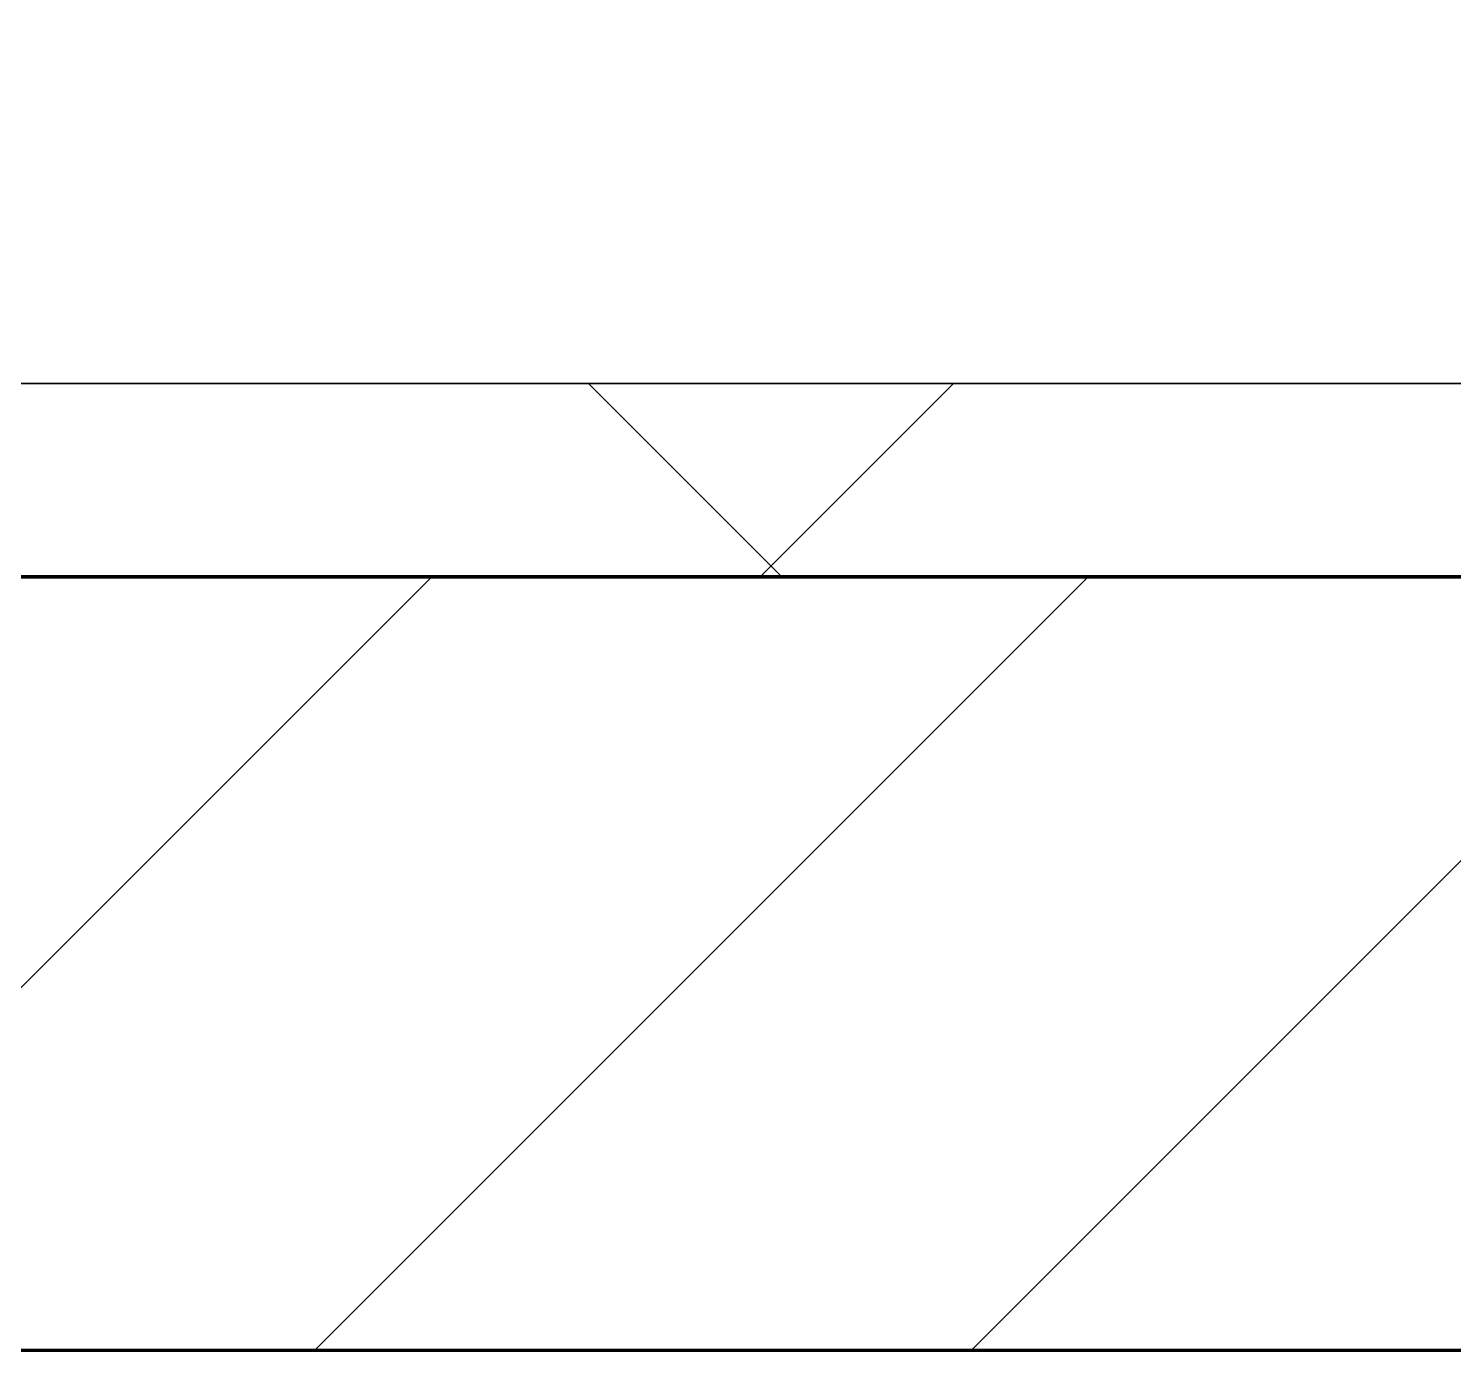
# Model space of a CAD drawing. Header units: millimetres. Extents: x -794334 to -714814, y -17806 to 22403.
# Drawn here: x -777443.5 to -777075.1, y -4021 to -3679.2 of the extents above; entities that cross this region are included whole.
import ezdxf
from ezdxf.xclip import XClip

# ---------------------------------------------------------------- set-up
doc = ezdxf.new("R2010")
doc.units = ezdxf.units.MM
doc.header["$XCLIPFRAME"] = 0
for name, color, linetype, lineweight in [('A-GLAZ-CURT', 2, 'Continuous', 9), ('A-WALL', 5, 'Continuous', 35), ('A-WALL-FNSH', 2, 'Continuous', 35), ('A-WALL-PATT', 1, 'Continuous', 35), ('WALL-E', 2, 'Continuous', 35)]:
    doc.layers.add(name, color=color, linetype=linetype, lineweight=lineweight)
doc.layers.add('A11_ALU.SOLID SHEET', color=2, linetype='Continuous')

# ---------------------------------------------------------------- blocks, each defined once
blk = doc.blocks.new('PPLS-PP19_Custom Tile Pattern - Custom Tile Pattern-V59-4252-01 ENLARGED CONCOURSE LEVEL - REFLECTED CEILING PLAN - SHEET 3')
at = {"layer": 'A-GLAZ-CURT'}
for p, q in [((-300, 0), (300, 0)), ((300, 0), (-300, 0)), ((230.06, 0), (300, 0)), ((-300, -50), (300, -50)), ((300, -50), (-300, -50))]:
    blk.add_line(p, q, dxfattribs=at)
for points, knots in [([(300, 0), (286.53, 0), (254.22, 0), (207.11, 0), (177.41, 0), (159.34, 0), (158.33, 0), (158.3, 0)], [-285.253232, -285.253232, -285.253232, -285.253232, -244.693688, -187.987675, -143.776725, -129.632772, -123.352749, -123.352749, -123.352749, -123.352749]), ([(247.1, 0), (246.76, 0), (245.04, 0), (238.34, 0), (226.56, 0), (221.1, 0), (200.27, 0), (182.99, 0), (174.27, 0), (169.67, 0), (168.99, 0)], [-9649.085549, -9649.085549, -9649.085549, -9649.085549, -9581.591397, -9406.094246, -9221.510254, -9016.44624, -8717.832359, -8253.978395, -8152.463617, -8069.855175, -8069.855175, -8069.855175, -8069.855175]), ([(171.51, 0), (176.48, 0), (193.23, 0), (201.73, 0), (208.81, 0), (213.9, 0), (241.96, 0), (266.73, 0), (281.71, 0), (291.71, 0), (296.52, 0), (297.86, 0), (298.09, 0)], [-7971.819559, -7971.819559, -7971.819559, -7971.819559, -7784.112253, -7606.717214, -7289.299508, -7042.621073, -6582.165592, -6068.460911, -5766.029927, -5566.724884, -5280.360606, -5199.253518, -5199.253518, -5199.253518, -5199.253518]), ([(228.55, 0), (234.5, 0), (242.88, 0), (246.54, 0), (246.96, 0)], [-10388.509605, -10388.509605, -10388.509605, -10388.509605, -9925.173265, -9834.877357, -9834.877357, -9834.877357, -9834.877357]), ([(300, 0), (288.22, 0), (263.26, 0), (238.68, 0), (229.43, 0)], [-12528.858583, -12528.858583, -12528.858583, -12528.858583, -11905.454923, -11228.315922, -11228.315922, -11228.315922, -11228.315922]), ([(284.76, 0), (284.76, 0), (285.09, 0), (287.47, 0), (293.59, 0), (297.76, 0), (300, 0)], [-4110.630118, -4110.630118, -4110.630118, -4110.630118, -4053.389046, -3959.664717, -3862.421465, -3746.95702, -3746.95702, -3746.95702, -3746.95702]), ([(297.38, 0), (295.84, 0), (291.62, 0), (285.38, 0), (284.87, 0)], [-4803.172655, -4803.172655, -4803.172655, -4803.172655, -4358.271401, -4143.037883, -4143.037883, -4143.037883, -4143.037883])]:
    blk.add_open_spline(points, degree=3, knots=knots, dxfattribs=at)
blk = doc.blocks.new('PPLS-PP19_Custom Tile Pattern - Custom Tile Pattern-V60-4252-01 ENLARGED CONCOURSE LEVEL - REFLECTED CEILING PLAN - SHEET 3')
at = {"layer": 'A-GLAZ-CURT'}
for p, q in [((-300, 0), (300, 0)), ((300, 0), (-300, 0)), ((-293.07, 0), (-275.75, 0)), ((-275.75, 0), (-293.07, 0)), ((-222.32, 0), (-205, 0)), ((-205, 0), (-222.32, 0)), ((-300, -50), (300, -50)), ((300, -50), (-300, -50))]:
    blk.add_line(p, q, dxfattribs=at)
at = {"layer": 'A-GLAZ-CURT', "flags": 128}
for points in [[(-300, 0), (-291.56, 0), (-283.3, 0), (-275.2, 0), (-267.26, 0), (-259.45, 0), (-251.77, 0), (-244.2, 0), (-236.74, 0)], [(-125.17, 0), (-128.55, 0), (-134.16, 0), (-140.03, 0), (-145.5, 0), (-150.63, 0), (-155.53, 0), (-160.27, 0), (-164.95, 0), (-169.65, 0), (-174.47, 0), (-179.49, 0), (-184.81, 0), (-190.44, 0), (-196.37, 0), (-202.58, 0), (-209.04, 0), (-215.73, 0), (-222.63, 0), (-229.72, 0), (-236.97, 0), (-244.39, 0), (-251.96, 0), (-259.67, 0), (-267.51, 0), (-275.48, 0), (-283.55, 0), (-291.73, 0), (-300, 0)], [(-235.69, 0), (-229.36, 0), (-222.06, 0), (-214.83, 0), (-207.71, 0), (-200.76, 0), (-194.02, 0), (-187.54, 0), (-181.38, 0), (-175.58, 0), (-170.25, 0), (-165.64, 0), (-162.01, 0), (-159.53, 0), (-157.46, 0), (-154.52, 0), (-149.42, 0), (-141.84, 0), (-132.81, 0), (-126.08, 0)]]:
    blk.add_lwpolyline(points, dxfattribs=at)
at = {"layer": 'A-GLAZ-CURT'}
for points, knots in [([(-300, 0), (-284.65, 0), (-236.57, 0), (-174.61, 0), (-129.95, 0), (-110.8, 0), (-99.5, 0), (-91.46, 0)], [-5323.127839, -5323.127839, -5323.127839, -5323.127839, -4502.809032, -2700.551212, -1002.059161, -460.363443, 0, 0, 0, 0]), ([(-167.82, 0), (-182.2, 0), (-217.25, 0), (-262.56, 0), (-294.48, 0), (-300, 0)], [-16237.376702, -16237.376702, -16237.376702, -16237.376702, -15131.813646, -13729.592194, -13439.944408, -13439.944408, -13439.944408, -13439.944408]), ([(-137.88, 0), (-140.56, 0), (-147.66, 0), (-147.69, 0), (-158.72, 0), (-174.02, 0), (-185.59, 0), (-209.77, 0), (-232.01, 0), (-255.22, 0), (-262.59, 0), (-264.9, 0), (-265.4, 0)], [-3187.727384, -3187.727384, -3187.727384, -3187.727384, -2919.378265, -2477.344047, -2237.412286, -2029.680487, -1755.085331, -1400.429864, -858.079193, -543.655514, -208.940337, 0, 0, 0, 0]), ([(-258.6, 0), (-257.91, 0), (-254.26, 0), (-245.77, 0), (-238.47, 0), (-235.7, 0)], [-5722.54675, -5722.54675, -5722.54675, -5722.54675, -5657.471696, -5413.335975, -5262.452418, -5262.452418, -5262.452418, -5262.452418]), ([(-235.65, 0), (-231.17, 0), (-223.37, 0), (-213.1, 0), (-200.2, 0), (-186.35, 0), (-175.57, 0), (-168.62, 0)], [-5261.670502, -5261.670502, -5261.670502, -5261.670502, -5017.494783, -4832.723979, -4666.091899, -4349.945572, -4032.667173, -4032.667173, -4032.667173, -4032.667173]), ([(-168.84, 0), (-171.97, 0), (-181.3, 0), (-199.46, 0), (-216.65, 0), (-231.26, 0), (-233.46, 0), (-234, 0)], [-1934.917225, -1934.917225, -1934.917225, -1934.917225, -1763.376603, -1422.553702, -978.033455, -846.069444, -682.911962, -682.911962, -682.911962, -682.911962]), ([(-233.49, 0), (-233.44, 0), (-232.38, 0), (-230.74, 0), (-225.3, 0), (-223.63, 0)], [-455.274641, -455.274641, -455.274641, -455.274641, -440.605512, -119.536984, 0, 0, 0, 0]), ([(-223.63, 0), (-219.39, 0), (-206.17, 0), (-188.58, 0), (-169.02, 0), (-152.12, 0), (-136.84, 0), (-127.33, 0), (-124.19, 0), (-123.43, 0), (-123.28, 0)], [-5463.295695, -5463.295695, -5463.295695, -5463.295695, -5161.076232, -4739.070012, -4465.409639, -4149.119819, -3839.893365, -3647.167523, -3488.92562, -3439.852845, -3439.852845, -3439.852845, -3439.852845]), ([(-167.84, 0), (-167.39, 0), (-163.32, 0), (-158.7, 0), (-157.22, 0)], [-4020.797871, -4020.797871, -4020.797871, -4020.797871, -4000.813434, -3840.635403, -3840.635403, -3840.635403, -3840.635403]), ([(-133.82, 0), (-135.51, 0), (-137.8, 0), (-149.31, 0), (-158.33, 0), (-164.89, 0), (-167.83, 0)], [-2731.647847, -2731.647847, -2731.647847, -2731.647847, -2418.507304, -2308.929706, -2113.765672, -1953.318585, -1953.318585, -1953.318585, -1953.318585]), ([(-99.94, 0), (-110.26, 0), (-131.31, 0), (-155.85, 0), (-167.37, 0)], [-18257.636083, -18257.636083, -18257.636083, -18257.636083, -17136.203329, -16248.745155, -16248.745155, -16248.745155, -16248.745155]), ([(-152.35, 0), (-151.03, 0), (-147.71, 0), (-143.57, 0), (-138.62, 0)], [-3494.978217, -3494.978217, -3494.978217, -3494.978217, -3371.022232, -3227.460399, -3227.460399, -3227.460399, -3227.460399]), ([(-118.78, 0), (-121.86, 0), (-126.28, 0), (-136.96, 0), (-147.46, 0), (-150.03, 0), (-150.57, 0)], [-5938.474035, -5938.474035, -5938.474035, -5938.474035, -5700.061948, -5508.838257, -5298.784692, -5196.16478, -5196.16478, -5196.16478, -5196.16478]), ([(-150.34, 0), (-150.07, 0), (-147.75, 0), (-142.6, 0), (-127.26, 0), (-107.3, 0), (-90.42, 0), (-75.26, 0), (-68.41, 0), (-65.12, 0), (-63.63, 0)], [-4948.728362, -4948.728362, -4948.728362, -4948.728362, -4883.323924, -4440.880425, -4054.690705, -3793.097032, -3402.597032, -3144.956779, -3050.982048, -2969.237017, -2969.237017, -2969.237017, -2969.237017]), ([(-26.75, 0), (-27.82, 0), (-36.18, 0), (-53.55, 0), (-78.2, 0), (-110.94, 0), (-130.52, 0), (-147.74, 0), (-149.07, 0)], [-8718.362214, -8718.362214, -8718.362214, -8718.362214, -8532.293389, -8073.216054, -7508.296369, -7004.680444, -6449.282163, -6277.220794, -6277.220794, -6277.220794, -6277.220794]), ([(-148.23, 0), (-146.94, 0), (-140.15, 0), (-137.28, 0), (-133.93, 0), (-128.78, 0), (-126.5, 0)], [-6162.058746, -6162.058746, -6162.058746, -6162.058746, -6017.569127, -5560.701257, -5364.112219, -5231.017328, -5231.017328, -5231.017328, -5231.017328]), ([(-100.85, 0), (-101.34, 0), (-109.65, 0), (-122.65, 0), (-139.03, 0), (-146.11, 0), (-146.95, 0)], [-1401.1415, -1401.1415, -1401.1415, -1401.1415, -1374.161226, -945.742622, -741.901385, -489.130243, -489.130243, -489.130243, -489.130243]), ([(-146.69, 0), (-146.59, 0), (-145.49, 0), (-135.69, 0), (-128.29, 0), (-125.15, 0)], [-420.34245, -420.34245, -420.34245, -420.34245, -406.956646, -290.263673, 0, 0, 0, 0]), ([(-127.41, 0), (-131.63, 0), (-133.16, 0), (-134.09, 0), (-134.15, 0)], [-8540.990293, -8540.990293, -8540.990293, -8540.990293, -8266.114998, -8246.473386, -8246.473386, -8246.473386, -8246.473386]), ([(-134.15, 0), (-133.32, 0), (-130.31, 0), (-117.33, 0), (-92.04, 0), (-74.02, 0), (-62.74, 0), (-60.36, 0), (-59.97, 0)], [-7657.439573, -7657.439573, -7657.439573, -7657.439573, -7293.749979, -6839.55839, -6236.997189, -5713.340575, -5140.470607, -5006.787413, -5006.787413, -5006.787413, -5006.787413]), ([(-120.13, 0), (-120.14, 0), (-120.24, 0), (-121.3, 0), (-129.25, 0), (-133.82, 0)], [-2933.992132, -2933.992132, -2933.992132, -2933.992132, -2920.575025, -2840.280255, -2731.647847, -2731.647847, -2731.647847, -2731.647847]), ([(-113.43, 0), (-113.44, 0), (-113.96, 0), (-119.73, 0), (-125.43, 0), (-127.03, 0), (-127.41, 0)], [-328.499627, -328.499627, -328.499627, -328.499627, -282.672656, -98.539552, -24.539552, 0, 0, 0, 0]), ([(-126.5, 0), (-122.44, 0), (-108.71, 0), (-86.68, 0), (-63.44, 0), (-54.4, 0), (-48.53, 0), (-38.83, 0), (-33.59, 0), (-32.34, 0)], [-5231.017328, -5231.017328, -5231.017328, -5231.017328, -4994.692869, -4542.524482, -4008.285538, -3689.699207, -3546.54457, -3315.260113, -3238.248822, -3238.248822, -3238.248822, -3238.248822]), ([(-125.15, 0), (-124.93, 0), (-121.96, 0), (-113.01, 0), (-104.1, 0), (-100.41, 0), (-99.94, 0)], [-3362.7396, -3362.7396, -3362.7396, -3362.7396, -3342.215224, -3074.362186, -2902.289527, -2877.058835, -2877.058835, -2877.058835, -2877.058835]), ([(-122.08, 0), (-122.01, 0), (-121.69, 0), (-121.2, 0), (-120.88, 0)], [-3136.336417, -3136.336417, -3136.336417, -3136.336417, -3110.304437, -3035.164275, -3035.164275, -3035.164275, -3035.164275]), ([(-99.94, 0), (-102.38, 0), (-107.05, 0), (-114.02, 0), (-117.28, 0), (-118.78, 0)], [-355.423262, -355.423262, -355.423262, -355.423262, -229.489605, -116.330425, 0, 0, 0, 0]), ([(-117.74, 0), (-117.19, 0), (-114.78, 0), (-113.43, 0), (-113.43, 0)], [-821.249067, -821.249067, -821.249067, -821.249067, -394.672656, -330.879064, -330.879064, -330.879064, -330.879064]), ([(-36.62, 0), (-36.62, 0), (-40.35, 0), (-44.32, 0), (-58.97, 0), (-85.2, 0), (-107.61, 0), (-116.56, 0), (-117.56, 0)], [-4069.478503, -4069.478503, -4069.478503, -4069.478503, -3858.647035, -3538.256648, -2842.901703, -2193.204658, -1433.981041, -985.49888, -985.49888, -985.49888, -985.49888]), ([(-115.82, 0), (-114.96, 0), (-110.41, 0), (-96.78, 0), (-71.33, 0), (-42.53, 0), (-12.78, 0), (4.23, 0), (9.64, 0), (10.14, 0), (10.18, 0)], [-5724.064692, -5724.064692, -5724.064692, -5724.064692, -5430.283136, -5103.229623, -4799.173296, -4065.652676, -3589.737505, -3285.047089, -3066.359526, -3044.715262, -3044.715262, -3044.715262, -3044.715262]), ([(-99.96, 0), (-104.09, 0), (-112.35, 0), (-114.94, 0), (-115.63, 0)], [-726.102057, -726.102057, -726.102057, -726.102057, -501.969187, -243.577221, -243.577221, -243.577221, -243.577221]), ([(9.32, 0), (9.08, 0), (7.65, 0), (2.57, 0), (-12.23, 0), (-25.64, 0), (-40, 0), (-56.24, 0), (-75.59, 0), (-89.64, 0), (-98.62, 0), (-99.7, 0)], [-2922.926651, -2922.926651, -2922.926651, -2922.926651, -2882.788014, -2720.818881, -2518.50168, -2125.455881, -1792.521578, -1466.981642, -1208.454564, -789.402658, -730.731663, -730.731663, -730.731663, -730.731663]), ([(-99.68, 0), (-94.7, 0), (-84.68, 0), (-71.67, 0), (-65.93, 0), (-65.07, 0)], [-2872.340075, -2872.340075, -2872.340075, -2872.340075, -2605.247022, -2322.099534, -2241.8264, -2241.8264, -2241.8264, -2241.8264]), ([(-72.93, 0), (-75.51, 0), (-83.53, 0), (-93.28, 0), (-99.25, 0)], [-19442.345229, -19442.345229, -19442.345229, -19442.345229, -18935.241197, -18282.704316, -18282.704316, -18282.704316, -18282.704316]), ([(-36.33, 0), (-36.43, 0), (-37.27, 0), (-45.02, 0), (-46.13, 0), (-60.59, 0), (-78.74, 0), (-91.87, 0), (-99.02, 0)], [-1855.773136, -1855.773136, -1855.773136, -1855.773136, -1810.870157, -1672.078046, -1405.135169, -1060.00838, -740.068933, -371.154627, -371.154627, -371.154627, -371.154627]), ([(-91.46, 0), (-90.09, 0), (-84.7, 0), (-77.43, 0), (-72.73, 0), (-72.64, 0), (-72.64, 0)], [-19832.387487, -19832.387487, -19832.387487, -19832.387487, -19753.885894, -19541.04734, -19478.625389, -19471.062469, -19471.062469, -19471.062469, -19471.062469]), ([(-63.96, 0), (-64.13, 0), (-72.5, 0), (-80.63, 0), (-86.16, 0)], [-2171.769325, -2171.769325, -2171.769325, -2171.769325, -2007.031671, -1681.3698, -1681.3698, -1681.3698, -1681.3698]), ([(-29.03, 0), (-33.97, 0), (-43.74, 0), (-56.37, 0), (-71.66, 0), (-77.83, 0), (-82.66, 0), (-83.28, 0), (-83.28, 0)], [-2680.714891, -2680.714891, -2680.714891, -2680.714891, -2413.671296, -2161.752162, -2006.592567, -1646.621388, -1424.436217, -1393.971743, -1393.971743, -1393.971743, -1393.971743]), ([(-83.28, 0), (-83.28, 0), (-82.91, 0), (-76.14, 0), (-62.97, 0), (-48.14, 0), (-36.77, 0), (-34.17, 0), (-32.48, 0)], [-1393.4169, -1393.4169, -1393.4169, -1393.4169, -1353.722004, -1274.333717, -1073.56893, -651.549973, -296.515819, -107.228596, -107.228596, -107.228596, -107.228596]), ([(-66.39, 0), (-66.39, 0), (-63.63, 0), (-53.63, 0), (-34.42, 0), (-29.82, 0), (-29.19, 0)], [-2493.31794, -2493.31794, -2493.31794, -2493.31794, -2315.303971, -1809.437387, -963.711516, -666.19313, -666.19313, -666.19313, -666.19313]), ([(31.18, 0), (25.97, 0), (11.99, 0), (-16.92, 0), (-47.42, 0), (-65.77, 0), (-66.37, 0), (-66.38, 0)], [-4496.803627, -4496.803627, -4496.803627, -4496.803627, -4222.080604, -3745.412743, -2981.410125, -2542.574734, -2498.224237, -2498.224237, -2498.224237, -2498.224237]), ([(-63.63, 0), (-61.49, 0), (-57.39, 0), (-54.49, 0), (-45.2, 0), (-40.79, 0), (-40.46, 0), (-40.44, 0)], [-2969.237017, -2969.237017, -2969.237017, -2969.237017, -2851.217951, -2734.127174, -2474.780881, -2410.990208, -2350.645972, -2350.645972, -2350.645972, -2350.645972]), ([(-58.83, 0), (-58.37, 0), (-57.29, 0), (-54.23, 0), (-46.33, 0), (-42.62, 0), (-41.76, 0)], [-4859.52896, -4859.52896, -4859.52896, -4859.52896, -4680.891996, -4469.85053, -4321.566175, -4270.495146, -4270.495146, -4270.495146, -4270.495146]), ([(-51.83, 0), (-51.83, 0), (-51.78, 0), (-47.4, 0), (-46.01, 0), (-40.22, 0), (-36.78, 0)], [-632.814994, -632.814994, -632.814994, -632.814994, -627.965721, -508.377888, -260.442412, 0, 0, 0, 0]), ([(35.48, 0), (35.33, 0), (31.29, 0), (24.07, 0), (12.82, 0), (-2.9, 0), (-20.62, 0), (-32.81, 0), (-44.85, 0), (-51.43, 0), (-51.79, 0)], [-2321.679171, -2321.679171, -2321.679171, -2321.679171, -2313.748533, -2106.613311, -1925.670641, -1617.263037, -1290.787923, -1039.307308, -819.71621, -644.910881, -644.910881, -644.910881, -644.910881]), ([(-41.76, 0), (-39.9, 0), (-37.72, 0), (-36.92, 0), (-36.77, 0)], [-4270.495146, -4270.495146, -4270.495146, -4270.495146, -4161.040818, -4106.245333, -4106.245333, -4106.245333, -4106.245333]), ([(-36.29, 0), (-36.29, 0), (-34.66, 0), (-28.88, 0), (-26.95, 0), (-26.54, 0)], [-9150.272121, -9150.272121, -9150.272121, -9150.272121, -9057.163041, -8919.836787, -8834.607043, -8834.607043, -8834.607043, -8834.607043]), ([(-33.34, 0), (-33.34, 0), (-32.93, 0), (-31.16, 0), (-30.52, 0)], [-2415.024266, -2415.024266, -2415.024266, -2415.024266, -2357.633367, -2323.618664, -2323.618664, -2323.618664, -2323.618664]), ([(-32.17, 0), (-32.05, 0), (-31.12, 0), (-29.94, 0), (-28.57, 0)], [-95.997264, -95.997264, -95.997264, -95.997264, -83.513472, 0, 0, 0, 0]), ([(-32.05, 0), (-26.13, 0), (-16.23, 0), (8.61, 0), (15.02, 0), (22.91, 0), (31, 0), (39.04, 0), (51.19, 0), (58.74, 0), (61.34, 0), (61.45, 0)], [-3232.250998, -3232.250998, -3232.250998, -3232.250998, -2864.387349, -2439.246196, -2084.094819, -1956.422387, -1818.904206, -1645.594513, -1443.202566, -1228.752106, -1120.932285, -1120.932285, -1120.932285, -1120.932285]), ([(35.49, 0), (32.23, 0), (22.16, 0), (2.64, 0), (-17.84, 0), (-30.57, 0), (-31.82, 0), (-32, 0)], [-3969.515219, -3969.515219, -3969.515219, -3969.515219, -3766.694881, -3333.063701, -2994.501669, -2698.150104, -2614.070998, -2614.070998, -2614.070998, -2614.070998]), ([(30.82, 0), (29.27, 0), (20.14, 0), (3.54, 0), (-14.59, 0), (-28.88, 0), (-31.35, 0)], [-10462.034656, -10462.034656, -10462.034656, -10462.034656, -10363.088938, -9884.23066, -9424.652049, -9299.586361, -9299.586361, -9299.586361, -9299.586361]), ([(-31.34, 0), (-28.39, 0), (-16.99, 0), (8.83, 0), (43.36, 0), (70.92, 0), (82.12, 0), (83.66, 0)], [-6062.162279, -6062.162279, -6062.162279, -6062.162279, -5862.463379, -5340.621928, -4573.028122, -4094.177415, -3869.465285, -3869.465285, -3869.465285, -3869.465285]), ([(-30.76, 0), (-30.73, 0), (-29.99, 0), (-23.47, 0), (-15.75, 0), (-15.19, 0)], [-54176.191683, -54176.191683, -54176.191683, -54176.191683, -54157.274271, -53749.15266, -53717.791567, -53717.791567, -53717.791567, -53717.791567]), ([(-30.52, 0), (-27.11, 0), (-17.83, 0), (5.99, 0), (22.06, 0), (37.44, 0), (45.92, 0), (57.76, 0), (64.47, 0), (72.74, 0), (75.22, 0), (76.03, 0), (76.21, 0)], [-2323.618664, -2323.618664, -2323.618664, -2323.618664, -2142.497158, -1716.209403, -1206.526904, -1089.329421, -901.315459, -753.071572, -495.328968, -421.953223, -334.951786, -290.452333, -290.452333, -290.452333, -290.452333]), ([(-13, 0), (-14.35, 0), (-17.68, 0), (-25.97, 0), (-29.52, 0), (-30.21, 0)], [-55207.591944, -55207.591944, -55207.591944, -55207.591944, -54789.006179, -54461.685999, -54290.791712, -54290.791712, -54290.791712, -54290.791712]), ([(8.33, 0), (8.19, 0), (7.18, 0), (0.32, 0), (-13.89, 0), (-24.92, 0), (-29.03, 0)], [-3574.286521, -3574.286521, -3574.286521, -3574.286521, -3526.962355, -3285.499107, -2903.012179, -2680.714891, -2680.714891, -2680.714891, -2680.714891]), ([(-28.98, 0), (-28.66, 0), (-27.39, 0), (-24.45, 0), (-22.56, 0)], [-166.548282, -166.548282, -166.548282, -166.548282, -102.06493, 0, 0, 0, 0]), ([(-28.57, 0), (-26.93, 0), (-20.29, 0), (-11.45, 0), (2.08, 0), (13.15, 0), (21.24, 0), (24.62, 0), (24.72, 0), (24.72, 0)], [-5361.429781, -5361.429781, -5361.429781, -5361.429781, -5261.36855, -5050.479954, -4785.90057, -4596.498881, -4445.288762, -4384.376941, -4376.041937, -4376.041937, -4376.041937, -4376.041937]), ([(-22.56, 0), (-20.27, 0), (-17.03, 0), (-11.36, 0), (-7.66, 0), (-6.6, 0), (-6.44, 0)], [-56468.192263, -56468.192263, -56468.192263, -56468.192263, -56344.022017, -56303.229861, -56166.290093, -56124.392176, -56124.392176, -56124.392176, -56124.392176]), ([(-15.19, 0), (-13.07, 0), (5.47, 0), (25.05, 0), (35.27, 0)], [-461.142613, -461.142613, -461.142613, -461.142613, -429.606584, -397.179196, -397.179196, -397.179196, -397.179196]), ([(-6.54, 0), (-6.73, 0), (-7.2, 0), (-7.6, 0), (-7.79, 0)], [-56009.792147, -56009.792147, -56009.792147, -56009.792147, -55949.290093, -55895.192118, -55895.192118, -55895.192118, -55895.192118]), ([(-2.63, 0), (-2.47, 0), (-1.22, 0), (4.92, 0), (15.97, 0), (22.54, 0), (24.49, 0)], [-226.825321, -226.825321, -226.825321, -226.825321, -220.269177, -206.416616, -198.214427, -187.717507, -187.717507, -187.717507, -187.717507]), ([(103.09, 0), (101.08, 0), (86.31, 0), (63.34, 0), (35.84, 0), (12, 0), (3.08, 0), (-1.67, 0), (-2.25, 0)], [-375.435014, -375.435014, -375.435014, -375.435014, -369.147452, -330.153101, -307.516438, -285.83788, -246.234814, -234.646884, -234.646884, -234.646884, -234.646884])]:
    blk.add_open_spline(points, degree=3, knots=knots, dxfattribs=at)
for points in [[(-86.16, 0), (-90.63, 0), (-95.18, 0), (-99.94, 0)], [(-39.84, 0), (-39.08, 0), (-38.11, 0), (-37.36, 0)], [(-36.78, 0), (-35.3, 0), (-33.73, 0), (-32.1, 0)], [(-32.37, 0), (-34.16, 0), (-35.52, 0), (-36.04, 0)]]:
    blk.add_open_spline(points, degree=3, dxfattribs=at)
blk = doc.blocks.new('*U1029')
at = {"layer": 'A-GLAZ-CURT'}
for name, p in [('PPLS-PP19_Custom Tile Pattern - Custom Tile Pattern-V59-4252-01 ENLARGED CONCOURSE LEVEL - REFLECTED CEILING PLAN - SHEET 3', (1202.37, -7350)), ('PPLS-PP19_Custom Tile Pattern - Custom Tile Pattern-V60-4252-01 ENLARGED CONCOURSE LEVEL - REFLECTED CEILING PLAN - SHEET 3', (1802.37, -7350))]:
    blk.add_blockref(name, p, dxfattribs=at)
blk = doc.blocks.new('*U1630')
blk.add_lwpolyline([(22690, -750), (19166.45, -750), (19116.45, -700), (18966.44, -550), (-101025.39, -550), (-101025.39, -6704.96), (-96300, -6704.96), (-96300, -7350), (-94497.63, -7350), (17250, -7350), (17250, -6849.96), (18300, -6849.96), (22690, -6849.96)], close=True)

msp = doc.modelspace()

# ---------------------------------------------------------------- block references
at = {"layer": 'A11_ALU.SOLID SHEET'}
ref = msp.add_blockref('*U1630', (-744681.24, 3579.02), dxfattribs=at)
XClip(ref).set_block_clipping_path([(-45802.4668593339, -9620.0029952967), (23702.8690583039, 10334.9999958097)])

# ---------------------------------------------------------------- next in the draw order: hatches: boundary and pattern name
at = {"layer": 'A-WALL-PATT', "lineweight": 9}
h = msp.add_hatch(dxfattribs=at)
h.set_pattern_fill('FP_5', color=256, style=0, pattern_type=2)
h.set_pattern_definition([(45, (0, 0), (-212.13203, 212.13203), []), (135, (0, 0), (-212.13203, -212.13203), [])])
h.paths.add_polyline_path([(-727630.24, -3820.98), (-727382.37, -3820.98), (-727382.37, -3770.98), (-790483.7, -3770.98), (-790483.7, -3820.98), (-727766, -3820.98)])
h = msp.add_hatch(dxfattribs=at)
h.set_pattern_fill('FP_2', color=256, style=0, pattern_type=2)
h.set_pattern_definition([(45, (0, 0), (-84.852814, 84.852814), [])])
h.paths.add_polyline_path([(-727382.37, -4020.98), (-727382.37, -3820.98), (-790483.7, -3820.98), (-790483.7, -4020.98), (-727494.49, -4020.98)])

# ---------------------------------------------------------------- next in the draw order: linework, layer by layer
at = {"layer": 'A-WALL', "color": 7, "lineweight": 70}
for p, q in [((-777980, -3820.98), (-776780, -3820.98)), ((-776780, -3820.98), (-777980, -3820.98)), ((-776780, -4020.98), (-777980, -4020.98))]:
    msp.add_line(p, q, dxfattribs=at)
at = {"layer": 'A-WALL-FNSH', "color": 250}
msp.add_line((-777980, -3770.98), (-776780, -3770.98), dxfattribs=at)
at = {"layer": 'WALL-E'}
for p, q in [((-727382.37, -4020.98), (-790483.7, -4020.98)), ((-790483.7, -4020.98), (-727382.37, -4020.98))]:
    msp.add_line(p, q, dxfattribs=at)

# ---------------------------------------------------------------- next in the draw order: block references
msp.add_blockref('*U1029', (-778882.37, 3579.02))

doc.saveas('drawing.dxf')
